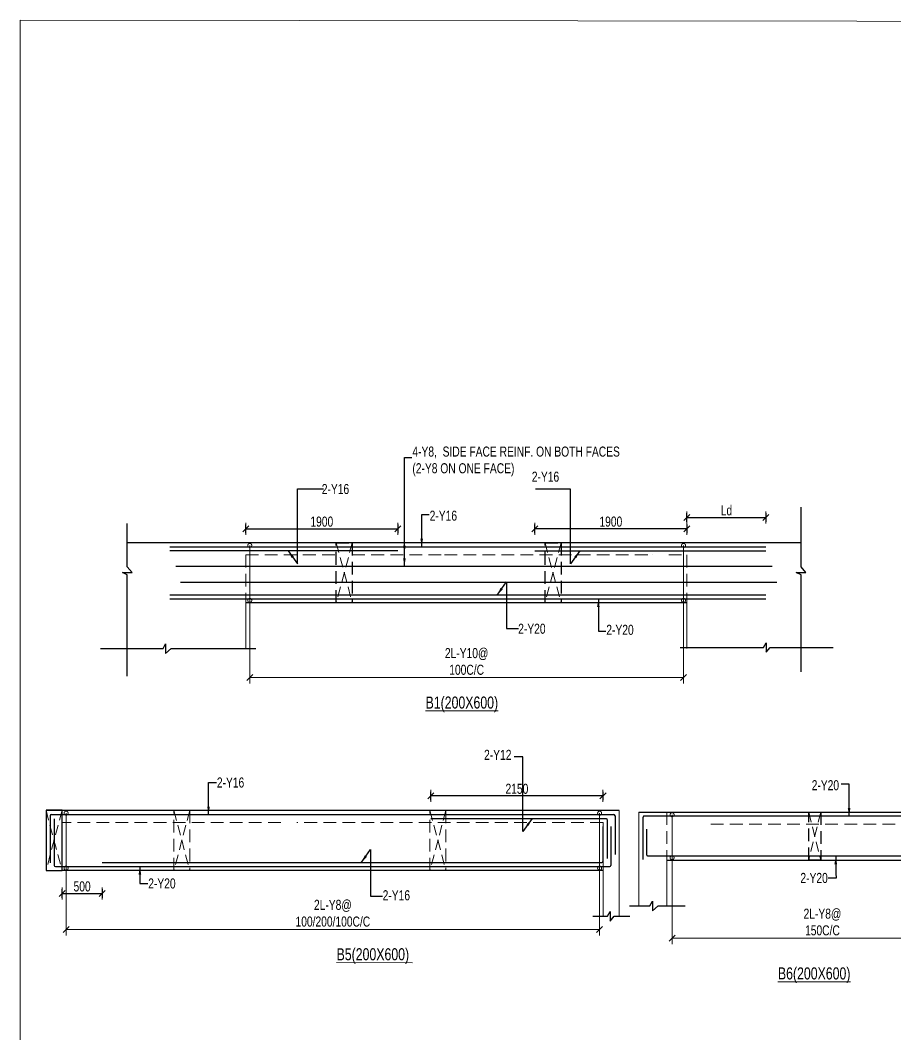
# Model space of a CAD drawing. Header units: millimetres. Extents: x 1370 to 36205, y 871 to 47791.
# Drawn here: x 1370 to 12304, y 15485 to 28159 of the extents above; entities that cross this region are included whole.
import ezdxf

# ---------------------------------------------------------------- set-up
doc = ezdxf.new("R2010")
doc.units = ezdxf.units.MM
for name, pattern in [('CONTINOUS', [0]), ('CONTINU', [0]), ('HIDDEN', [9.525, 6.35, -3.175])]:
    doc.linetypes.add(name, pattern=pattern)
for name, color, linetype in [('-S-ARROW', 253, 'Continuous'), ('-S-DIM', 3, 'Continuous'), ('-S-MISC', 8, 'Continuous'), ('-STR-BEAM', 4, 'CONTINU'), ('-STR-REINF', 3, 'Continuous'), ('-STR-TEXT', 6, 'Continuous')]:
    doc.layers.add(name, color=color, linetype=linetype)
for name, color, linetype, lineweight in [('-S-STIRUP', 11, 'Continuous', 9), ('-STR-COLUMN', 5, 'HIDDEN', 13), ('-STR-RF-DIM', 252, 'CONTINOUS', 20), ('Elevation-1', 41, 'Continuous', 20), ('S-BEAM-IDEN', 2, 'Continuous', 9), ('SEC TEXT', 9, 'Continuous', 18), ('SLAB LINE', 254, 'HIDDEN', 20)]:
    doc.layers.add(name, color=color, linetype=linetype, lineweight=lineweight)
doc.styles.add('BEAM-LS', font='romans.shx', dxfattribs={"width": 0.8})
doc.styles.add('EL', font='swisscl.ttf')
doc.styles.add('SOBHA', font='swisscl.ttf')
doc.styles.add('sobha.sed', font='swisscl.ttf')
doc.dimstyles.new('S-50', dxfattribs={"dimscale": 50, "dimtxt": 2.5, "dimasz": 1.25, "dimexe": 1, "dimexo": 1, "dimgap": 0.5, "dimtad": 1, "dimdec": 0, "dimrnd": 0.0005, "dimzin": 0, "dimdsep": 46, "dimtxsty": 'EL', "dimblk": 'ARCHTICK', "dimcen": 0.09, "dimdle": 1.5, "dimclrd": 251, "dimclre": 251, "dimclrt": 6, "dimadec": 0, "dimazin": 0, "dimtfac": 1, "dimtdec": 0, "dimtofl": 0, "dimtmove": 0, "dimatfit": 3, "dimfxl": 2, "dimtolj": 1, "dimtzin": 0, "dimlwd": -1, "dimlwe": -1, "dimarcsym": 0})
doc.dimstyles.new('S-DIM50', dxfattribs={"dimscale": 50, "dimtxt": 2.5, "dimasz": 1.2, "dimexe": 1.5, "dimexo": 1, "dimgap": 0.5, "dimtad": 1, "dimdec": 0, "dimdsep": 46, "dimtxsty": 'sobha.sed', "dimblk": 'OBLIQUE', "dimcen": 0, "dimdle": 0.75, "dimclrd": 8, "dimclre": 8, "dimclrt": 6, "dimazin": 2, "dimtfac": 1, "dimtdec": 0, "dimtix": 1, "dimtmove": 2, "dimatfit": 3, "dimfxl": 1, "dimtolj": 1, "dimlwd": -1, "dimlwe": 9, "dimarcsym": 0})
doc.dimstyles.new('STIRUP', dxfattribs={"dimscale": 50, "dimtxt": 2.5, "dimasz": 2.2, "dimexe": 0, "dimexo": 0, "dimgap": 0.5, "dimtad": 0, "dimdec": 0, "dimzin": 0, "dimdsep": 46, "dimtxsty": 'BEAM-LS', "dimblk": 'DOTSMALL', "dimcen": 0.09, "dimclrd": 256, "dimclre": 256, "dimclrt": 256, "dimadec": 5, "dimazin": 0, "dimtfac": 1, "dimtdec": 0, "dimtofl": 0, "dimtmove": 0, "dimatfit": 3, "dimldrblk": 'DOTSMALL', "dimfxl": 0, "dimfxlon": 1, "dimtolj": 1, "dimtzin": 0, "dimlwd": -1, "dimlwe": -1, "dimarcsym": 0})

# ---------------------------------------------------------------- blocks, each defined once
blk = doc.blocks.new('_DotSmall')
at = {"color": 0, "linetype": 'ByBlock', "const_width": 0.5}
blk.add_lwpolyline([(-0.0625, 0, 1), (0.0625, 0, 1)], format="xyb", close=True, dxfattribs=at)
blk = doc.blocks.new('*D124')
at = {"layer": '-S-STIRUP', "ltscale": 100, "transparency": 16777216}
blk.add_line((9654, 20911), (9654, 21598), dxfattribs=at)
at = {"layer": '-S-STIRUP', "linetype": 'CONTINU', "ltscale": 100, "transparency": 16777216, "xscale": 100, "yscale": 100, "zscale": 100}
for p, rotation in [((9654, 21598), 90), ((9654, 20911), 270)]:
    blk.add_blockref('_DotSmall', p, dxfattribs=dict(at, rotation=rotation))
blk = doc.blocks.new('*D125')
at = {"layer": '-S-STIRUP', "ltscale": 100, "transparency": 16777216}
blk.add_line((4236, 20911), (4236, 21598), dxfattribs=at)
at = {"layer": '-S-STIRUP', "linetype": 'CONTINU', "ltscale": 100, "transparency": 16777216, "xscale": 100, "yscale": 100, "zscale": 100}
for p, rotation in [((4236, 21598), 90), ((4236, 20911), 270)]:
    blk.add_blockref('_DotSmall', p, dxfattribs=dict(at, rotation=rotation))
blk = doc.blocks.new('_Oblique')
at = {"color": 0, "linetype": 'ByBlock', "lineweight": -2}
for p, q in [((-0.5, -0.5), (0.5, 0.5)), ((0, 0.71), (0, -0.71))]:
    blk.add_line(p, q, dxfattribs=at)
blk = doc.blocks.new('*D126')
at = {"layer": '-STR-RF-DIM', "color": 8, "linetype": 'Continuous', "lineweight": 9, "transparency": 16777216}
for p, q in [((4236, 20992), (4236, 19872)), ((9654, 20947), (9654, 19872))]:
    blk.add_line(p, q, dxfattribs=at)
at = {"layer": '-STR-RF-DIM', "color": 8, "linetype": 'Continuous', "transparency": 16777216}
blk.add_line((4235, 19947), (9655, 19947), dxfattribs=at)
at = {"layer": '-STR-RF-DIM', "color": 8, "transparency": 16777216, "xscale": 75, "yscale": 75, "zscale": 75, "rotation": 180}
blk.add_blockref('_Oblique', (4236, 19947), dxfattribs=at)
at = {"layer": '-STR-RF-DIM', "color": 8, "transparency": 16777216, "xscale": 75, "yscale": 75, "zscale": 75}
blk.add_blockref('_Oblique', (9654, 19947), dxfattribs=at)
at = {"layer": '-STR-RF-DIM', "color": 6, "transparency": 16777216, "insert": (6945, 20148), "char_height": 125, "attachment_point": 5, "style": 'sobha.sed'}
blk.add_mtext('\\A1;2L-Y10@\\P100C/C', dxfattribs=at)
blk = doc.blocks.new('*D127')
at = {"layer": '-S-DIM', "color": 8, "linetype": 'Continuous', "lineweight": 9, "transparency": 16777216}
for p, q in [((4186, 21731), (4186, 21881)), ((6086, 21731), (6086, 21881))]:
    blk.add_line(p, q, dxfattribs=at)
at = {"layer": '-S-DIM', "color": 8, "linetype": 'Continuous', "transparency": 16777216}
blk.add_line((4186, 21806), (6087, 21806), dxfattribs=at)
at = {"layer": '-S-DIM', "color": 8, "transparency": 16777216, "xscale": 75, "yscale": 75, "zscale": 75, "rotation": 180}
blk.add_blockref('_Oblique', (4186, 21806), dxfattribs=at)
at = {"layer": '-S-DIM', "color": 8, "transparency": 16777216, "xscale": 75, "yscale": 75, "zscale": 75}
blk.add_blockref('_Oblique', (6086, 21806), dxfattribs=at)
at = {"layer": '-S-DIM', "color": 6, "transparency": 16777216, "insert": (5136, 21895), "char_height": 125, "attachment_point": 5, "style": 'sobha.sed'}
blk.add_mtext('\\A1;1900', dxfattribs=at)
blk = doc.blocks.new('_ArchTick')
at = {"color": 0, "linetype": 'ByBlock', "const_width": 0.15}
blk.add_lwpolyline([(-0.5, -0.5), (0.5, 0.5)], dxfattribs=at)
blk = doc.blocks.new('*D128')
at = {"layer": '-S-DIM', "color": 8, "linetype": 'Continuous', "lineweight": 9, "transparency": 16777216}
for p, q in [((7796, 21731), (7796, 21881)), ((9696, 21731), (9696, 21881))]:
    blk.add_line(p, q, dxfattribs=at)
at = {"layer": '-S-DIM', "color": 8, "linetype": 'Continuous', "transparency": 16777216}
blk.add_line((9697, 21806), (7796, 21806), dxfattribs=at)
at = {"layer": '-S-DIM', "color": 8, "transparency": 16777216, "xscale": 75, "yscale": 75, "zscale": 75, "rotation": 180}
blk.add_blockref('_Oblique', (7796, 21806), dxfattribs=at)
at = {"layer": '-S-DIM', "color": 8, "transparency": 16777216, "xscale": 75, "yscale": 75, "zscale": 75}
blk.add_blockref('_Oblique', (9696, 21806), dxfattribs=at)
at = {"layer": '-S-DIM', "color": 6, "transparency": 16777216, "insert": (8746, 21895), "char_height": 125, "attachment_point": 5, "style": 'sobha.sed'}
blk.add_mtext('\\A1;1900', dxfattribs=at)
blk = doc.blocks.new('*D129')
at = {"layer": '-S-DIM', "color": 8, "linetype": 'Continuous', "lineweight": 9, "transparency": 16777216}
for p, q in [((9696, 21872), (9696, 22022)), ((10683, 21872), (10683, 22022))]:
    blk.add_line(p, q, dxfattribs=at)
at = {"layer": '-S-DIM', "color": 8, "linetype": 'Continuous', "transparency": 16777216}
blk.add_line((9696, 21947), (10684, 21947), dxfattribs=at)
at = {"layer": '-S-DIM', "color": 8, "transparency": 16777216, "xscale": 75, "yscale": 75, "zscale": 75, "rotation": 180}
blk.add_blockref('_Oblique', (9696, 21947), dxfattribs=at)
at = {"layer": '-S-DIM', "color": 8, "transparency": 16777216, "xscale": 75, "yscale": 75, "zscale": 75}
blk.add_blockref('_Oblique', (10683, 21947), dxfattribs=at)
at = {"layer": '-S-DIM', "color": 6, "transparency": 16777216, "insert": (10190, 22036), "char_height": 125, "attachment_point": 5, "style": 'sobha.sed'}
blk.add_mtext('\\A1;Ld', dxfattribs=at)
blk = doc.blocks.new('*D159')
at = {"layer": '-S-STIRUP', "ltscale": 100, "transparency": 16777216}
blk.add_line((9511, 17696), (9511, 18233), dxfattribs=at)
at = {"layer": '-S-STIRUP', "linetype": 'CONTINU', "ltscale": 100, "transparency": 16777216, "xscale": 100, "yscale": 100, "zscale": 100}
for p, rotation in [((9511, 18233), 90), ((9511, 17696), 270)]:
    blk.add_blockref('_DotSmall', p, dxfattribs=dict(at, rotation=rotation))
blk = doc.blocks.new('*D161')
at = {"layer": '-STR-RF-DIM', "color": 8, "linetype": 'Continuous', "lineweight": 9, "transparency": 16777216}
for p, q in [((9511, 17702), (9511, 16616)), ((13268, 17627), (13268, 16616))]:
    blk.add_line(p, q, dxfattribs=at)
at = {"layer": '-STR-RF-DIM', "color": 8, "linetype": 'Continuous', "transparency": 16777216}
blk.add_line((13269, 16691), (9510, 16691), dxfattribs=at)
at = {"layer": '-STR-RF-DIM', "color": 8, "transparency": 16777216, "xscale": 75, "yscale": 75, "zscale": 75, "rotation": 180}
blk.add_blockref('_Oblique', (9511, 16691), dxfattribs=at)
at = {"layer": '-STR-RF-DIM', "color": 8, "transparency": 16777216, "xscale": 75, "yscale": 75, "zscale": 75}
blk.add_blockref('_Oblique', (13268, 16691), dxfattribs=at)
at = {"layer": '-STR-RF-DIM', "color": 6, "transparency": 16777216, "insert": (11389, 16892), "char_height": 125, "attachment_point": 5, "style": 'sobha.sed'}
blk.add_mtext('\\A1;2L-Y8@\\P150C/C', dxfattribs=at)
blk = doc.blocks.new('*D223')
at = {"layer": '-S-STIRUP', "ltscale": 100, "transparency": 16777216}
blk.add_line((8606, 17566), (8606, 18253), dxfattribs=at)
at = {"layer": '-S-STIRUP', "linetype": 'CONTINU', "ltscale": 100, "transparency": 16777216, "xscale": 100, "yscale": 100, "zscale": 100}
for p, rotation in [((8606, 18253), 90), ((8606, 17566), 270)]:
    blk.add_blockref('_DotSmall', p, dxfattribs=dict(at, rotation=rotation))
blk = doc.blocks.new('*D224')
at = {"layer": '-S-STIRUP', "ltscale": 100, "transparency": 16777216}
blk.add_line((1942, 17566), (1942, 18253), dxfattribs=at)
at = {"layer": '-S-STIRUP', "linetype": 'CONTINU', "ltscale": 100, "transparency": 16777216, "xscale": 100, "yscale": 100, "zscale": 100}
for p, rotation in [((1942, 18253), 90), ((1942, 17566), 270)]:
    blk.add_blockref('_DotSmall', p, dxfattribs=dict(at, rotation=rotation))
blk = doc.blocks.new('*D225')
at = {"layer": '-STR-RF-DIM', "color": 8, "linetype": 'Continuous', "lineweight": 9, "transparency": 16777216}
for p, q in [((1942, 17647), (1942, 16726)), ((8606, 17602), (8606, 16726))]:
    blk.add_line(p, q, dxfattribs=at)
at = {"layer": '-STR-RF-DIM', "color": 8, "linetype": 'Continuous', "transparency": 16777216}
blk.add_line((1941, 16801), (8607, 16801), dxfattribs=at)
at = {"layer": '-STR-RF-DIM', "color": 8, "transparency": 16777216, "xscale": 75, "yscale": 75, "zscale": 75, "rotation": 180}
blk.add_blockref('_Oblique', (1942, 16801), dxfattribs=at)
at = {"layer": '-STR-RF-DIM', "color": 8, "transparency": 16777216, "xscale": 75, "yscale": 75, "zscale": 75}
blk.add_blockref('_Oblique', (8606, 16801), dxfattribs=at)
at = {"layer": '-STR-RF-DIM', "color": 6, "transparency": 16777216, "insert": (5274, 17002), "char_height": 125, "attachment_point": 5, "style": 'sobha.sed'}
blk.add_mtext('\\A1;2L-Y8@\\P100/200/100C/C', dxfattribs=at)
blk = doc.blocks.new('*D226')
at = {"layer": '-S-DIM', "color": 8, "linetype": 'Continuous', "lineweight": 9, "transparency": 16777216}
for p, q in [((1892, 17323), (1892, 17173)), ((2392, 17323), (2392, 17173))]:
    blk.add_line(p, q, dxfattribs=at)
at = {"layer": '-S-DIM', "color": 8, "linetype": 'Continuous', "transparency": 16777216}
blk.add_line((1892, 17248), (2393, 17248), dxfattribs=at)
at = {"layer": '-S-DIM', "color": 8, "transparency": 16777216, "xscale": 75, "yscale": 75, "zscale": 75, "rotation": 180}
blk.add_blockref('_Oblique', (1892, 17248), dxfattribs=at)
at = {"layer": '-S-DIM', "color": 8, "transparency": 16777216, "xscale": 75, "yscale": 75, "zscale": 75}
blk.add_blockref('_Oblique', (2392, 17248), dxfattribs=at)
at = {"layer": '-S-DIM', "color": 6, "transparency": 16777216, "insert": (2142, 17337), "char_height": 125, "attachment_point": 5, "style": 'sobha.sed'}
blk.add_mtext('\\A1;500', dxfattribs=at)
blk = doc.blocks.new('*D227')
at = {"layer": '-S-DIM', "color": 8, "linetype": 'Continuous', "lineweight": 9, "transparency": 16777216}
for p, q in [((6498, 18393), (6498, 18543)), ((8648, 18393), (8648, 18543))]:
    blk.add_line(p, q, dxfattribs=at)
at = {"layer": '-S-DIM', "color": 8, "linetype": 'Continuous', "transparency": 16777216}
blk.add_line((8649, 18468), (6497, 18468), dxfattribs=at)
at = {"layer": '-S-DIM', "color": 8, "transparency": 16777216, "xscale": 75, "yscale": 75, "zscale": 75, "rotation": 180}
blk.add_blockref('_Oblique', (6498, 18468), dxfattribs=at)
at = {"layer": '-S-DIM', "color": 8, "transparency": 16777216, "xscale": 75, "yscale": 75, "zscale": 75}
blk.add_blockref('_Oblique', (8648, 18468), dxfattribs=at)
at = {"layer": '-S-DIM', "color": 6, "transparency": 16777216, "insert": (7573, 18557), "char_height": 125, "attachment_point": 5, "style": 'sobha.sed'}
blk.add_mtext('\\A1;2150', dxfattribs=at)

msp = doc.modelspace()

# ---------------------------------------------------------------- linework, layer by layer
at = {"layer": '-S-MISC', "linetype": 'ByBlock', "ltscale": 1000}
for points in [[(11121.5, 20016.9), (11121.5, 21228.8), (11061.8, 21259.7), (11182, 21259.7), (11121.5, 21330), (11121.5, 22077.3)], [(2705.7, 19963.5), (2705.7, 21228.8), (2646.1, 21259.7), (2766.2, 21259.7), (2705.7, 21330), (2705.7, 21873.1)], [(9610.2, 20323.2), (10654.6, 20323.4), (10685.5, 20383.1), (10685.5, 20262.9), (10735.3, 20323.4), (11520.9, 20323.4)]]:
    msp.add_lwpolyline(points, dxfattribs=at)
at = {"layer": '-S-MISC', "linetype": 'ByBlock', "ltscale": 1000, "elevation": 0}
for points in [[(2370.6, 20310.3), (3153, 20310.3), (3183.9, 20369.9), (3183.9, 20249.8), (3254.2, 20310.3), (4310.4, 20310.3)], [(8977.6, 17094.7), (9233.9, 17094.7), (9264.8, 17154.3), (9264.8, 17034.2), (9335.1, 17094.7), (9675.9, 17094.7)], [(8522.3, 16964.8), (8706.1, 16964.8), (8737, 17024.5), (8737, 16904.3), (8788.8, 16964.8), (8981.5, 16964.8)]]:
    msp.add_lwpolyline(points, dxfattribs=at)
at = {"layer": '-STR-BEAM'}
for p, q in [((11121.5, 21631.2), (2705.7, 21631.2, 0)), ((9696.3, 20881.2, 0), (4186.3, 20881.2, 0)), ((8848.1, 18285.8, 0), (1692.3, 18285.8, 0)), ((9095.6, 18265.6, 0), (13941.8, 18265.6, 0)), ((9445.6, 17665.6, 0), (13342.3, 17665.6, 0)), ((8648.1, 17535.8, 0), (1892.3, 17535.8, 0))]:
    msp.add_line(p, q, dxfattribs=at)
at = {"layer": '-STR-BEAM', "linetype": 'HIDDEN', "ltscale": 25, "elevation": 0}
for points in [[(5316.3, 21631.2), (5516.3, 21631.2), (5516.3, 20881.2), (5316.3, 20881.2), (5316.3, 21631.2)], [(7923.8, 21631.1), (8123.8, 21631.1), (8123.8, 20881.2), (7923.8, 20881.2), (7923.8, 21631.1)], [(11217.3, 18265.5), (11367.3, 18265.6), (11367.3, 17665.6), (11217.3, 17665.6), (11217.3, 18265.5)]]:
    msp.add_lwpolyline(points, dxfattribs=at)
at = {"layer": '-STR-BEAM'}
msp.add_lwpolyline([(1891.7, 18288.6), (1691.5, 18288.4), (1692.1, 17538.3), (1892.3, 17538.5), (1891.7, 18288.6)], dxfattribs=at)
at = {"layer": '-STR-COLUMN', "linetype": 'Continuous', "ltscale": 10}
for p, q in [((4186.3, 20881.2, 0), (4186.3, 20310.3, 0)), ((9696.3, 20881.2), (9696.3, 20310.3)), ((8848.1, 16964.8, 0), (8848.1, 18285.8, 0)), ((9095.6, 18265.6, 0), (9095.6, 17094.7, 0)), ((9445.6, 17665.6, 0), (9445.6, 17094.7, 0)), ((8648.1, 17535.8, 0), (8648.1, 16964.8, 0))]:
    msp.add_line(p, q, dxfattribs=at)
at = {"layer": '-STR-REINF', "ltscale": 10}
for p, q in [((3235.9, 21581.2, 0), (10683.3, 21581.2, 0)), ((6084.7, 21530.7), (3235.9, 21530.7)), ((7795.8, 21530.7, 0), (10683.3, 21530.7, 0)), ((3235.9, 20981.2, 0), (10683.3, 20981.2, 0)), ((3235.9, 20931.2, 0), (10683.3, 20931.2, 0)), ((1743, 18220.8, 0), (1743, 17633.1, 0)), ((1758, 18235.8, 0), (8783.1, 18235.8, 0)), ((1793, 18180.3, 0), (1793, 17600.8, 0)), ((8797.9, 18220.8, 0), (8797.9, 17735.1, 0)), ((13832.8, 18215.6, 0), (9162.2, 18215.6, 0)), ((8647.5, 18086.4, 0), (8647.5, 17650.7, 0)), ((8747.5, 18086.4, 0), (8747.5, 17600.8, 0)), ((2392.3, 17635.7, 0), (4122.7, 17635.7, 0)), ((4122.7, 17635.7, 0), (8632.5, 17635.7, 0)), ((13782.3, 17715.6, 0), (9211.9, 17715.6, 0)), ((1808, 17585.8, 0), (8732.5, 17585.8, 0))]:
    msp.add_line(p, q, dxfattribs=at)
at = {"layer": '-STR-REINF', "color": 30, "ltscale": 10}
for p, q in [((3312.7, 21338.9), (10760.1, 21338.9, 0)), ((3371.9, 21140.8), (10819.3, 21140.8, 0))]:
    msp.add_line(p, q, dxfattribs=at)
at = {"layer": '-STR-REINF', "ltscale": 10, "elevation": 0}
for points in [[(6497.8, 18185.8), (8683.3, 18185.8, -0.4142136), (8698.3, 18170.8), (8698.3, 17685.1)], [(9212.2, 17715.6, -0.4142136), (9197.2, 17730.6), (9197.2, 18054.6)]]:
    msp.add_lwpolyline(points, format="xyb", dxfattribs=at)
at = {"layer": '-STR-REINF', "ltscale": 10}
for centre, start, end in [((1758, 18220.8, 0), 90, 180), ((8782.9, 18220.8, 0), 0, 90), ((8632.5, 17650.7, 0), 270, 0), ((1808, 17600.8, 0), 180, 270), ((8732.5, 17600.8, 0), 270, 0)]:
    msp.add_arc(centre, 15, start, end, dxfattribs=at)
msp.add_rational_spline([(9162.2, 18215.6, 0), (9147.2, 18215.6, 0), (9147.2, 18200.6, 0)], [1, 0.707106781187, 1], degree=2, dxfattribs=at)
msp.add_open_spline([(9147.2, 18200.6, 0), (9147.2, 18032.7, 0), (9147.2, 17675.2, 0)], degree=2, dxfattribs=at)
at = {"layer": 'Elevation-1', "color": 6, "ltscale": 20}
msp.add_lwpolyline([(1370, 28159.4), (36204.6, 28121.3), (36204.6, 870.8), (1370, 908.8)], close=True, dxfattribs=at)
at = {"layer": 'S-BEAM-IDEN', "color": 9, "linetype": 'HIDDEN', "ltscale": 20}
for p, q in [((5516.3, 21631.2, 0), (5316.3, 20881.2, 0)), ((5316.3, 21631.2, 0), (5516.3, 20881.2, 0)), ((8123.8, 21631.1, 0), (7923.8, 20881.2, 0)), ((7923.8, 21631.1, 0), (8123.8, 20881.2, 0)), ((1691.5, 18288.4), (1892.3, 17538.5)), ((1891.7, 18288.6), (1692.1, 17538.4)), ((3487.5, 18285.8, 0), (3287.4, 17535.8, 0)), ((3287.4, 18285.8, 0), (3487.5, 17535.8, 0)), ((6686, 18285.8, 0), (6485.9, 17535.8, 0)), ((6485.9, 18285.8, 0), (6686, 17535.8, 0)), ((11367.3, 18265.6), (11217.3, 17665.6, 0)), ((11217.3, 18265.6, 0), (11367.3, 17665.6, 0))]:
    msp.add_line(p, q, dxfattribs=at)
at = {"layer": 'SLAB LINE', "linetype": 'HIDDEN', "ltscale": 25}
for p, q in [((4186.3, 21481.2), (5376.3, 21481.2, 0)), ((4186.3, 21481.2, 0), (4186.3, 20881.2, 0)), ((5516.3, 21481.2), (6666.3, 21481.2, 0)), ((6666.3, 21481.2, 0), (9271.3, 21481.2, 0)), ((9271.3, 21481.2, 0), (9271.3, 21481.2, 0)), ((9471.3, 21481.2, 0), (9696.3, 21481.2, 0)), ((9696.3, 21481.2, 0), (9696.3, 20881.2, 0)), ((9445.6, 18265.6, 0), (9445.6, 17665.6, 0)), ((4622.8, 18135.8, 0), (1892.3, 18135.8, 0)), ((8648.1, 18135.8, 0), (4822.8, 18135.8, 0)), ((8648.1, 18135.8, 0), (8648.1, 17535.8, 0)), ((9995.6, 18115.6, 0), (13342.3, 18115.6, 0))]:
    msp.add_line(p, q, dxfattribs=at)
at = {"layer": 'SLAB LINE', "linetype": 'HIDDEN', "ltscale": 25, "elevation": 0}
for points in [[(3287.4, 18285.8), (3487.5, 18285.8), (3487.5, 17535.8), (3287.4, 17535.8), (3287.4, 18285.8)], [(6485.9, 18285.8), (6686, 18285.8), (6686, 17535.8), (6485.9, 17535.8), (6485.9, 18285.8)]]:
    msp.add_lwpolyline(points, dxfattribs=at)

# ---------------------------------------------------------------- texts
at = {"layer": '-STR-TEXT', "color": 6, "char_height": 125, "style": 'SOBHA'}
for s, insert, width, attachment_point in [('\\A1;4-Y8,  SIDE FACE REINF. ON BOTH FACES\\P(2-Y8 ON ONE FACE)', (6267.2, 22833.2, 0), 2625.655, 1), ('\\A1;2-Y20', (7588.6, 20493.1, 0), 281.386, 7), ('\\A1;2-Y20', (11455.7, 17379.4, 0), 696.385, 9), ('\\A1;2-Y20', (2968, 17310.5, 0), 281.386, 7), ('\\A1;2-Y16', (5895.9, 17162.8, 178586.6), 277.276, 7)]:
    msp.add_mtext(s, dxfattribs=dict(at, insert=insert, width=width, attachment_point=attachment_point))
for s, insert, attachment_point in [('\\A1;2-Y16', (7758.8, 22393, 178586.6), 7), ('\\A1;2-Y16', (5477.7, 22238.6, 178586.6), 9), ('\\A1;2-Y16', (6483, 22032.4, 0), 1), ('\\A1;2-Y20', (8689.4, 20479.4, 0), 7), ('\\A1;2-Y12', (7162.6, 18919.1, 178586.6), 7), ('\\A1;2-Y16', (3825.2, 18698.3, 0), 1), ('\\A1;2-Y20', (11596.4, 18664.6, 0), 3)]:
    msp.add_mtext(s, dxfattribs=dict(at, insert=insert, attachment_point=attachment_point))
at = {"layer": 'SEC TEXT', "color": 1, "linetype": 'ByBlock', "style": 'sobha.sed'}
for s, rotation, p in [('%%UB1(200X600)', 359.98928, (6432, 19559.9, 0)), ('%%UB5(200X600) ', 359.98928, (5320.4, 16415, 0)), ('%%UB6(200X600)', 0.01072, (10832.5, 16175.6, 0))]:
    msp.add_text(s, height=150, rotation=rotation, dxfattribs=at).set_placement(p)

# ---------------------------------------------------------------- dimensions: what is measured, and where the dimension line sits
at = {"layer": '-S-DIM'}
dim = msp.add_linear_dim(base=(10683.3, 21947.2), p1=(9696.3, 21628.5), p2=(10683.3, 21581.2, 0), text='Ld', dimstyle='S-DIM50', override={"dimscale": 1, "dimtxt": 125, "dimasz": 75, "dimexe": 75, "dimexo": 0, "dimgap": 25, "dimblk1": 'Oblique', "dimblk2": 'Oblique', "dimsah": 1, "dimcen": 4.5, "dimfxl": 75, "dimfxlon": 1}, dxfattribs=at)
dim.commit()
dim.dimension.update_dxf_attribs({"geometry": '*D129', "text_midpoint": (10189.8, 22035.9)})
for base, p1, p2, picture, middle in [((6086.2, 21805.8, 0), (4186.3, 21631.2, 0), (6086.2, 21517.7, 0), '*D127', (5136.2, 21894.8, 0)), ((2392.3, 17247.8, 0), (1892.3, 17538.5), (2392.3, 17635.7, 0), '*D226', (2142.3, 17336.8, 0))]:
    dim = msp.add_linear_dim(base=base, p1=p1, p2=p2, dimstyle='S-DIM50', override={"dimscale": 1, "dimtxt": 125, "dimasz": 75, "dimexe": 75, "dimexo": 0, "dimgap": 25, "dimblk1": 'Oblique', "dimblk2": 'Oblique', "dimsah": 1, "dimcen": 4.5, "dimfxl": 75, "dimfxlon": 1}, dxfattribs=at)
    dim.commit()
    dim.dimension.update_dxf_attribs({"geometry": picture, "text_midpoint": middle})
for base, p1, p2, picture, middle in [((7796.4, 21805.8), (9696.3, 21631.2), (7796.4, 21517.7), '*D128', (8746.3, 21894.8)), ((6497.8, 18468.1, 0), (8648.1, 18285.8, 0), (6497.8, 18185.8, 0), '*D227', (7572.9, 18557.1, 0))]:
    dim = msp.add_linear_dim(base=base, p1=p1, p2=p2, angle=180, dimstyle='S-DIM50', override={"dimscale": 1, "dimtxt": 125, "dimasz": 75, "dimexe": 75, "dimexo": 0, "dimgap": 25, "dimblk1": 'Oblique', "dimblk2": 'Oblique', "dimsah": 1, "dimcen": 4.5, "dimfxl": 75, "dimfxlon": 1}, dxfattribs=at)
    dim.commit()
    dim.dimension.update_dxf_attribs({"geometry": picture, "text_midpoint": middle})
at = {"layer": '-S-STIRUP', "linetype": 'CONTINU', "ltscale": 100}
for base, p1, p2, picture, middle in [((4236.1, 21598.2, 178586.6), (4236.1, 20911.5, 178586.6), (4236.1, 21598.2, 178586.6), '*D125', (4236.1, 21254.8, 178586.6)), ((9654.5, 21598.2, 178586.6), (9654.5, 20911.5, 178586.6), (9654.5, 21598.2, 178586.6), '*D124', (9654.5, 21254.8, 178586.6)), ((1942.1, 18252.8, 178586.6), (1942.1, 17566, 178586.6), (1942.1, 18252.8, 178586.6), '*D224', (1942.1, 17909.4, 178586.6)), ((8606.3, 18252.8, 178586.6), (8606.3, 17566, 178586.6), (8606.3, 18252.8, 178586.6), '*D223', (8606.3, 17909.4, 178586.6))]:
    dim = msp.add_linear_dim(base=base, p1=p1, p2=p2, angle=90, text=' ', dimstyle='STIRUP', override={"dimasz": 2}, dxfattribs=at)
    dim.commit()
    dim.dimension.update_dxf_attribs({"geometry": picture, "text_midpoint": middle})
dim = msp.add_linear_dim(base=(9510.8, 18232.6, 0), p1=(9510.8, 17695.9, 0), p2=(9510.8, 18232.6, 0), angle=90, text=' ', dimstyle='STIRUP', override={"dimasz": 2}, dxfattribs=at)
dim.commit()
dim.dimension.update_dxf_attribs({"geometry": '*D159', "text_midpoint": (9510.8, 17964.2, 0), "dimtype": 160})
at = {"layer": '-STR-RF-DIM'}
for base, p1, p2, text, picture, middle in [((9654.5, 19946.6, 178586.6), (4236.1, 20992.4, 178586.6), (9654.5, 20947.2, 178586.6), '2L-Y10@\\P100C/C', '*D126', (6945.3, 20147.6, 178586.6)), ((8606.2, 16801.3, 178586.6), (1942.1, 17647, 178586.6), (8606.2, 17601.8, 178586.6), '2L-Y8@\\P100/200/100C/C', '*D225', (5274.2, 17002.2, 178586.6))]:
    dim = msp.add_linear_dim(base=base, p1=p1, p2=p2, text=text, dimstyle='S-DIM50', override={"dimscale": 1, "dimtxt": 125, "dimasz": 75, "dimexe": 75, "dimexo": 0, "dimgap": 25, "dimsah": 1, "dimcen": 4.5, "dimfxl": 75}, dxfattribs=at)
    dim.commit()
    dim.dimension.update_dxf_attribs({"geometry": picture, "text_midpoint": middle})
dim = msp.add_linear_dim(base=(9510.8, 16690.8, 178586.6), p1=(13267.9, 17626.8, 178586.6), p2=(9510.8, 17702.1, 0), angle=180, text='2L-Y8@\\P150C/C', dimstyle='S-DIM50', override={"dimscale": 1, "dimtxt": 125, "dimasz": 75, "dimexe": 75, "dimexo": 0, "dimgap": 25, "dimsah": 1, "dimcen": 4.5, "dimfxl": 75}, dxfattribs=at)
dim.commit()
dim.dimension.update_dxf_attribs({"geometry": '*D161', "text_midpoint": (11389.4, 16891.7, 178586.6)})

# ---------------------------------------------------------------- leaders
at = {"layer": '-S-ARROW', "annotation_type": 0, "has_hookline": 1, "hookline_direction": 1}
for points, text_width in [([(6167.8, 21497, 0), (6167.8, 22696.2, 0), (6262.2, 22696.2, 0)], 2547.3), ([(8360, 21530.7, 178586.6), (8243.8, 21367.5, 178586.6), (8243.8, 22301.1, 178586.6), (7806.7, 22301.1, 178586.6)], 353.5), ([(6383.6, 21583.3, 0), (6383.6, 21983.3, 0), (6478, 21983.3, 0)], 353.5), ([(8590, 20928.5, 0), (8590, 20528.5, 0), (8684.4, 20528.5, 0)], 353.5), ([(3721.1, 18235.8, 0), (3721.1, 18635.8, 0), (3820.2, 18635.8, 0)], 353.5), ([(11555.1, 17715.6, 0), (11555.1, 17502.8, 0), (11560.7, 17441.9, 0), (11460.7, 17441.9, 0)], 353.5), ([(2863.9, 17585.8, 0), (2863.9, 17373, 0), (2963, 17373, 0)], 353.5)]:
    msp.add_leader(points, dimstyle='S-50', override={"dimasz": 2, "dimgap": 0.1, "dimtad": 0}, dxfattribs=dict(at, text_width=text_width))
at = {"layer": '-S-ARROW'}
for points in [[(6167.8, 21338.9, 0), (6167.8, 22696.2, 0), (6262.2, 22696.2, 0)], [(4714.2, 21530.7, 0), (4833.7, 21369.8, 0), (4833.7, 22303.5, 0), (5156.8, 22303.5, 0)], [(7326.4, 20978, 0), (7441.8, 21144.5, 0), (7441.8, 20560.2, 0), (7593.2, 20560.2, 0)], [(7763.7, 18185.3, 178586.6), (7647.6, 18022, 178586.6), (7647.6, 18955.7, 178586.6), (7539.1, 18955.7, 178586.6)], [(11722.1, 18215.6, 0), (11722.1, 18615.6, 0), (11623, 18615.6, 0)], [(5629.1, 17634.4, 178586.6), (5744.5, 17800.8, 178586.6), (5744.5, 17216.5, 178586.6), (5895.9, 17216.5, 178586.6)]]:
    msp.add_leader(points, dimstyle='S-50', override={"dimasz": 2, "dimgap": 0.1, "dimtad": 0}, dxfattribs=at)

doc.saveas('drawing.dxf')
